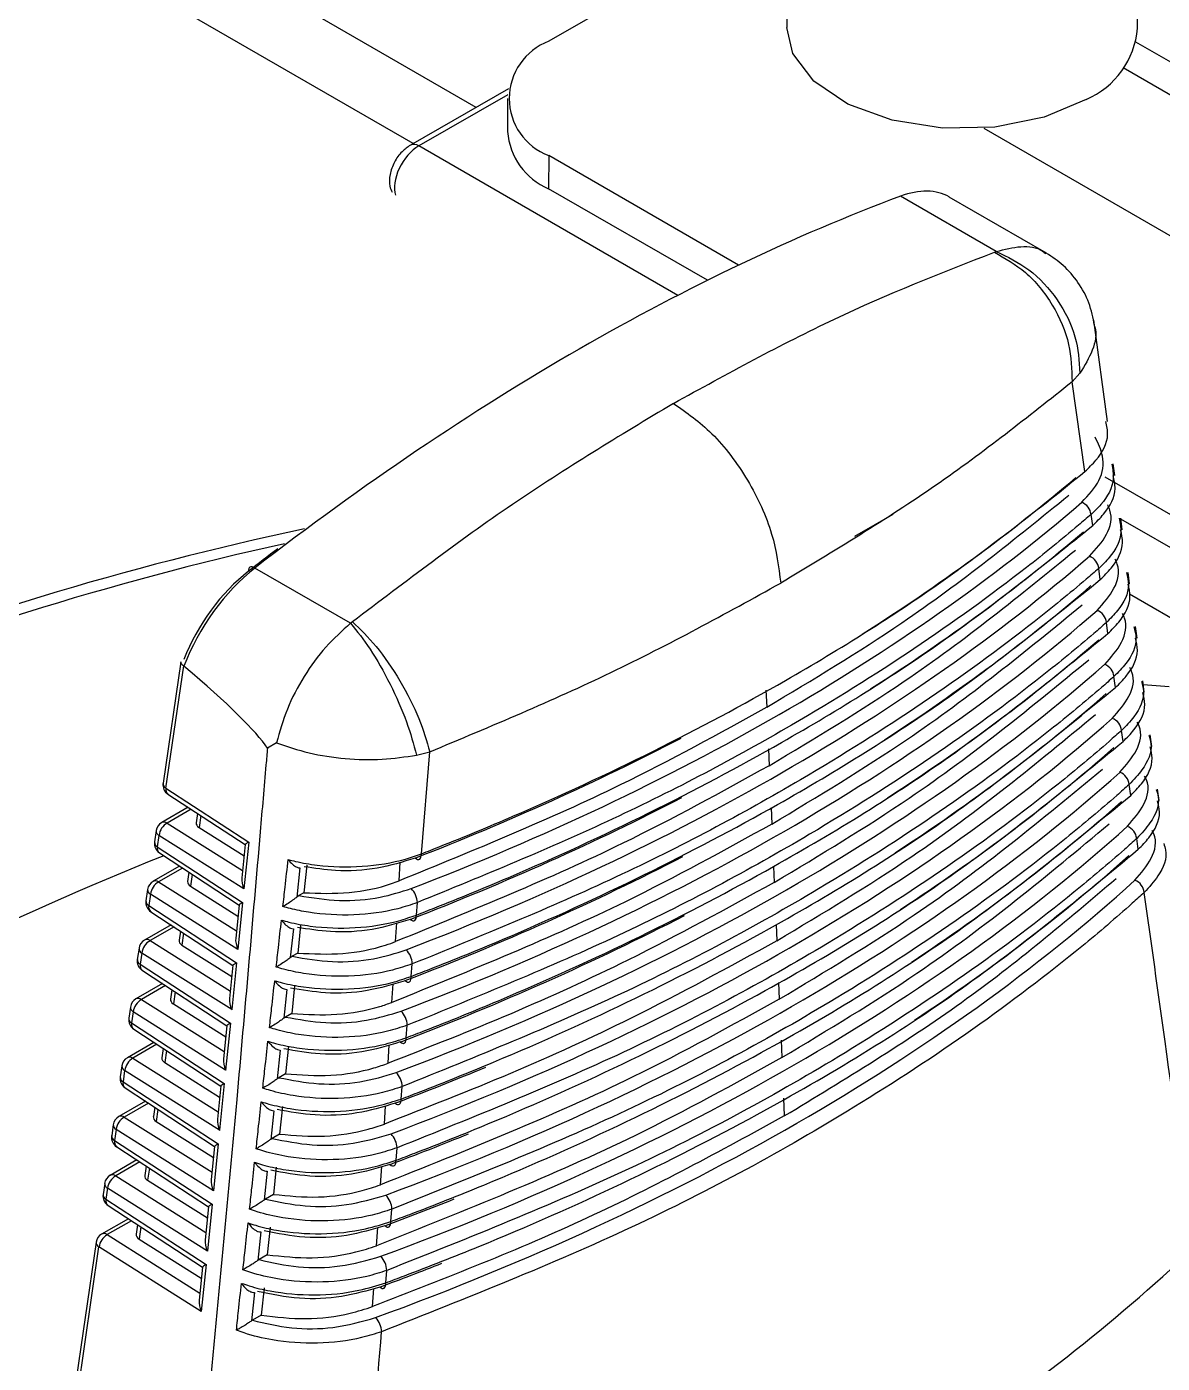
# Model space of a CAD drawing. Extents: x 7 to 135, y 3 to 97.
# Drawn here: x 96.951 to 97.963, y 13.654 to 14.845 of the extents above; entities that cross this region are included whole.
import ezdxf

# ---------------------------------------------------------------- set-up
doc = ezdxf.new("R2010")
doc.units = 0
doc.header["$MEASUREMENT"] = 0
doc.layers.add('OBJECT', color=7, linetype='CONTINUOUS')

msp = doc.modelspace()

# ---------------------------------------------------------------- linework, layer by layer
at = {"layer": 'OBJECT'}
for p, q in [((97.3513, 14.7727), (96.4049, 15.3191)), ((97.2951, 14.7405), (96.3877, 15.2644)), ((97.6289, 14.9539), (97.416, 14.8316)), ((97.6284, 14.9464), (97.6281, 14.844)), ((97.9406, 14.8433), (97.9409, 14.9457)), ((98.3571, 14.5896), (97.9391, 14.8309)), ((98.3571, 14.5601), (97.9279, 14.8079)), ((97.3803, 14.7894), (97.2928, 14.7391)), ((97.3795, 14.7839), (97.3003, 14.7384)), ((97.3794, 14.7808), (97.3793, 14.7514)), ((97.8037, 14.7543), (98.2228, 14.5124)), ((97.5309, 14.6053), (97.3003, 14.7384)), ((97.416, 14.7298), (97.4159, 14.7003)), ((97.5851, 14.6322), (97.416, 14.7298)), ((97.5574, 14.6187), (97.4159, 14.7003)), ((97.8147, 14.6444), (97.7294, 14.6936)), ((97.8595, 14.6429), (97.7729, 14.6929)), ((97.813, 14.6438), (97.8147, 14.6444)), ((97.9139, 14.4931), (97.9016, 14.5833)), ((97.8893, 14.5361), (97.8823, 14.5282)), ((97.8937, 14.4483), (97.8823, 14.5282)), ((97.9204, 14.4449), (97.919, 14.4552)), ((98.017, 14.3828), (97.9118, 14.4435)), ((97.7226, 14.4101), (97.6885, 14.3904)), ((97.9006, 14.4002), (97.8992, 14.4101)), ((97.927, 14.3966), (97.9256, 14.4069)), ((98.017, 14.3534), (97.9257, 14.406)), ((97.2395, 14.3132), (97.1543, 14.3624)), ((97.9074, 14.3522), (97.906, 14.362)), ((97.9335, 14.3483), (97.9321, 14.3586)), ((97.9335, 14.3394), (98.0254, 14.2863)), ((97.2413, 14.3145), (97.2395, 14.3132)), ((97.9142, 14.3041), (97.9128, 14.3139)), ((97.9401, 14.3001), (97.9387, 14.3104)), ((97.0882, 14.2789), (97.0724, 14.1708)), ((97.0749, 14.1665), (97.0908, 14.2752)), ((97.0908, 14.2752), (97.091, 14.275)), ((97.921, 14.256), (97.9196, 14.2658)), ((97.9466, 14.2518), (97.9452, 14.2621)), ((97.6095, 14.2537), (97.6102, 14.2384)), ((97.9457, 14.2586), (97.9688, 14.2568)), ((97.9278, 14.208), (97.9264, 14.2177)), ((97.1735, 14.2068), (97.1654, 14.2021)), ((97.9532, 14.2035), (97.9518, 14.2138)), ((97.2983, 14.1958), (97.31, 14.1987)), ((97.3026, 14.1079), (97.31, 14.1987)), ((97.6118, 14.2014), (97.6125, 14.1864)), ((97.9345, 14.1599), (97.9331, 14.1696)), ((97.0749, 14.1665), (97.1488, 14.1183)), ((97.0768, 14.161), (97.1456, 14.1161)), ((97.9597, 14.1553), (97.9584, 14.1655)), ((97.0947, 14.1493), (97.0712, 14.1358)), ((97.0974, 14.1476), (97.0761, 14.1353)), ((97.1031, 14.1438), (97.1019, 14.1356)), ((97.6141, 14.149), (97.6147, 14.1344)), ((97.0761, 14.1353), (97.1433, 14.093)), ((97.106, 14.1419), (97.1045, 14.1314)), ((97.1045, 14.1314), (97.1446, 14.1061)), ((97.0663, 14.1286), (97.0648, 14.1185)), ((97.0688, 14.1243), (97.0673, 14.1142)), ((97.1445, 14.0766), (97.0688, 14.1243)), ((97.9412, 14.1119), (97.9399, 14.1215)), ((97.0673, 14.1142), (97.1433, 14.0645)), ((97.0692, 14.1087), (97.1401, 14.0623)), ((97.1456, 14.1161), (97.1426, 14.0865)), ((97.1488, 14.1183), (97.1445, 14.0766)), ((97.0871, 14.097), (97.0635, 14.0834)), ((97.0898, 14.0952), (97.0685, 14.0829)), ((97.1944, 14.0953), (97.1916, 14.0693)), ((97.2004, 14.0977), (97.1979, 14.0732)), ((97.2828, 14.0838), (97.2838, 14.1006)), ((97.6163, 14.0966), (97.6169, 14.0824)), ((97.0955, 14.0915), (97.0943, 14.0833)), ((97.0984, 14.0896), (97.0968, 14.079)), ((97.0586, 14.0762), (97.0572, 14.0661)), ((97.0611, 14.0719), (97.0597, 14.0619)), ((97.1391, 14.0228), (97.0611, 14.0719)), ((97.0685, 14.0829), (97.1378, 14.0393)), ((97.0968, 14.079), (97.1391, 14.0524)), ((97.1979, 14.0732), (97.1935, 14.0707)), ((97.0597, 14.0619), (97.1379, 14.0108)), ((97.1401, 14.0623), (97.1372, 14.0327)), ((97.1433, 14.0645), (97.1391, 14.0228)), ((97.2981, 14.0533), (97.299, 14.0645)), ((97.0616, 14.0563), (97.1347, 14.0085)), ((97.0795, 14.0446), (97.0559, 14.031)), ((97.0822, 14.0429), (97.0608, 14.0306)), ((97.0879, 14.0391), (97.0867, 14.0309)), ((97.0907, 14.0373), (97.0892, 14.0266)), ((97.1885, 14.0412), (97.1857, 14.0154)), ((97.195, 14.044), (97.1925, 14.0195)), ((97.2796, 14.0297), (97.2806, 14.0463)), ((97.6186, 14.045), (97.6192, 14.0304)), ((97.051, 14.0238), (97.0495, 14.0138)), ((97.0608, 14.0306), (97.1324, 13.9855)), ((97.0892, 14.0266), (97.1337, 13.9986)), ((97.0535, 14.0195), (97.0521, 14.0095)), ((97.1337, 13.9691), (97.0535, 14.0195)), ((97.1925, 14.0195), (97.1874, 14.0166)), ((97.0521, 14.0095), (97.1324, 13.957)), ((97.054, 14.004), (97.1293, 13.9548)), ((97.1347, 14.0086), (97.1317, 13.979)), ((97.1379, 14.0108), (97.1337, 13.9691)), ((97.2936, 13.9987), (97.2945, 14.0098)), ((97.0719, 13.9923), (97.0483, 13.9787)), ((97.0746, 13.9905), (97.0532, 13.9782)), ((97.1895, 13.9902), (97.1871, 13.9657)), ((97.2763, 13.9755), (97.2773, 13.9921)), ((97.6208, 13.9934), (97.6214, 13.9784)), ((97.0532, 13.9782), (97.1269, 13.9318)), ((97.0802, 13.9868), (97.079, 13.9785)), ((97.0831, 13.9849), (97.0816, 13.9743)), ((97.1827, 13.9871), (97.1799, 13.9614)), ((97.0434, 13.9714), (97.0419, 13.9615)), ((97.0459, 13.9672), (97.0444, 13.9572)), ((97.1282, 13.9153), (97.0459, 13.9672)), ((97.0816, 13.9743), (97.1283, 13.9449)), ((97.1871, 13.9657), (97.1815, 13.9625)), ((97.0444, 13.9572), (97.127, 13.9032)), ((97.1293, 13.9548), (97.1263, 13.9252)), ((97.1324, 13.957), (97.1282, 13.9153)), ((97.2891, 13.9441), (97.29, 13.9552)), ((97.0463, 13.9517), (97.1238, 13.901)), ((97.623, 13.9418), (97.6237, 13.9264)), ((97.0643, 13.9399), (97.0406, 13.9263)), ((97.067, 13.9382), (97.0456, 13.9258)), ((97.0726, 13.9345), (97.0714, 13.9261)), ((97.0755, 13.9326), (97.0739, 13.9219)), ((97.1768, 13.9331), (97.1741, 13.9075)), ((97.1841, 13.9365), (97.1816, 13.912)), ((97.273, 13.9214), (97.274, 13.9378)), ((97.0357, 13.9191), (97.0343, 13.9092)), ((97.0456, 13.9258), (97.1215, 13.878)), ((97.0739, 13.9219), (97.1228, 13.8911)), ((97.0382, 13.9148), (97.0368, 13.9049)), ((97.0368, 13.9049), (97.1216, 13.8495)), ((97.1228, 13.8616), (97.0382, 13.9148)), ((97.1816, 13.912), (97.1755, 13.9085)), ((97.0387, 13.8994), (97.1184, 13.8473)), ((97.1238, 13.9011), (97.1208, 13.8715)), ((97.127, 13.9032), (97.1228, 13.8616)), ((97.2845, 13.8895), (97.2855, 13.9006)), ((97.0567, 13.8876), (97.033, 13.8739)), ((97.0594, 13.8858), (97.0379, 13.8734)), ((97.065, 13.8822), (97.0638, 13.8738)), ((97.1787, 13.8827), (97.1762, 13.8582)), ((97.2696, 13.8672), (97.2706, 13.8835)), ((97.6252, 13.8902), (97.6259, 13.8744)), ((97.0379, 13.8734), (97.1161, 13.8243)), ((97.0679, 13.8803), (97.0663, 13.8695)), ((97.0663, 13.8695), (97.1174, 13.8373)), ((97.171, 13.8791), (97.1683, 13.8535)), ((97.0281, 13.8667), (97.0267, 13.8568)), ((97.0306, 13.8624), (97.0292, 13.8526)), ((97.1174, 13.8078), (97.0306, 13.8624)), ((97.1762, 13.8582), (97.1696, 13.8544)), ((97.0292, 13.8526), (97.1161, 13.7957)), ((97.0311, 13.847), (97.113, 13.7935)), ((97.1184, 13.8473), (97.1154, 13.8177)), ((97.1216, 13.8495), (97.1174, 13.8078)), ((97.28, 13.8349), (97.2809, 13.846)), ((97.0491, 13.8352), (97.0254, 13.8215)), ((97.0518, 13.8335), (97.0303, 13.8211)), ((97.0574, 13.8298), (97.0561, 13.8214)), ((97.0602, 13.828), (97.0587, 13.8171)), ((97.1653, 13.8251), (97.1626, 13.7996)), ((97.1732, 13.8289), (97.1708, 13.8045)), ((97.2661, 13.813), (97.2672, 13.8293)), ((97.0205, 13.8143), (97.019, 13.8045)), ((97.023, 13.81), (97.0215, 13.8002)), ((97.1119, 13.754), (97.023, 13.81)), ((97.0303, 13.8211), (97.1106, 13.7705)), ((97.0587, 13.8171), (97.1119, 13.7836)), ((97.0215, 13.8002), (97.1107, 13.742)), ((97.1708, 13.8045), (97.1638, 13.8004)), ((97.0234, 13.7947), (97.1075, 13.7398)), ((97.113, 13.7936), (97.11, 13.764)), ((97.1161, 13.7957), (97.1119, 13.754)), ((97.2754, 13.7804), (97.2763, 13.7914)), ((97.0415, 13.7829), (97.0177, 13.7692)), ((97.0442, 13.7811), (97.0227, 13.7687)), ((97.0497, 13.7775), (97.0485, 13.769)), ((97.0526, 13.7756), (97.051, 13.7648)), ((97.1678, 13.7752), (97.1653, 13.7507)), ((97.2626, 13.7588), (97.2637, 13.775)), ((97.0128, 13.7619), (96.9625, 13.4168)), ((97.0227, 13.7687), (97.1052, 13.7167)), ((97.051, 13.7648), (97.1065, 13.7298)), ((97.1595, 13.7711), (97.1568, 13.7457)), ((96.9651, 13.4127), (97.0153, 13.7577)), ((97.1065, 13.7003), (97.0153, 13.7577)), ((97.1653, 13.7507), (97.1579, 13.7464)), ((97.1075, 13.7398), (97.1045, 13.7102)), ((97.1107, 13.742), (97.1065, 13.7003)), ((97.2708, 13.7258), (97.2717, 13.7368)), ((97.1538, 13.7171), (97.1511, 13.6918)), ((97.1624, 13.7214), (97.1599, 13.6969)), ((97.2591, 13.7046), (97.2602, 13.7207)), ((97.1599, 13.6969), (97.1521, 13.6925))]:
    msp.add_line(p, q, dxfattribs=at)
at = {"layer": 'OBJECT', "flags": 128}
for points in [[(97.8949, 14.7799), (97.8574, 14.764), (97.8134, 14.7552), (97.7669, 14.7543), (97.7219, 14.7613), (97.6825, 14.7756), (97.6521, 14.796), (97.6335, 14.8206), (97.6281, 14.844)], [(97.1543, 14.3624), (97.153, 14.363), (97.1518, 14.3634), (97.1507, 14.3635), (97.1498, 14.3632), (97.1491, 14.3627), (97.1487, 14.3619), (97.1484, 14.3609), (97.1485, 14.3596)], [(97.297, 14.1041), (97.2982, 14.1033), (97.2992, 14.1029), (97.3002, 14.1029), (97.3011, 14.1032), (97.3018, 14.1039), (97.3022, 14.105), (97.3025, 14.1063), (97.3026, 14.1079)], [(97.2926, 14.0495), (97.2937, 14.0487), (97.2948, 14.0483), (97.2957, 14.0482), (97.2966, 14.0486), (97.2973, 14.0493), (97.2978, 14.0504), (97.298, 14.0517), (97.2981, 14.0533)], [(97.2881, 13.9949), (97.2892, 13.9941), (97.2903, 13.9937), (97.2913, 13.9936), (97.2921, 13.994), (97.2928, 13.9947), (97.2933, 13.9958), (97.2935, 13.9971), (97.2936, 13.9987)], [(97.2836, 13.9403), (97.2847, 13.9395), (97.2858, 13.9391), (97.2867, 13.939), (97.2876, 13.9394), (97.2883, 13.9401), (97.2887, 13.9412), (97.289, 13.9425), (97.2891, 13.9441)], [(97.2791, 13.8857), (97.2802, 13.8849), (97.2813, 13.8845), (97.2822, 13.8845), (97.2831, 13.8848), (97.2837, 13.8855), (97.2842, 13.8866), (97.2845, 13.8879), (97.2845, 13.8895)], [(97.2746, 13.8311), (97.2757, 13.8303), (97.2767, 13.8299), (97.2777, 13.8299), (97.2785, 13.8302), (97.2792, 13.8309), (97.2797, 13.832), (97.2799, 13.8333), (97.28, 13.8349)], [(97.27, 13.7766), (97.2711, 13.7758), (97.2722, 13.7754), (97.2731, 13.7753), (97.2739, 13.7757), (97.2746, 13.7764), (97.2751, 13.7774), (97.2754, 13.7788), (97.2754, 13.7804)], [(97.2655, 13.722), (97.2666, 13.7212), (97.2676, 13.7208), (97.2685, 13.7208), (97.2694, 13.7211), (97.27, 13.7218), (97.2705, 13.7229), (97.2708, 13.7242), (97.2708, 13.7258)]]:
    msp.add_lwpolyline(points, dxfattribs=at)
at = {"layer": 'OBJECT'}
for centre, radius, start, end in [((97.8646, 14.8499), 0.0763, 293.3517, 355.0416), ((97.4352, 14.7807), 0.0544, 110.6622, 249.3381), ((97.439, 14.7555), 0.0598, 183.9918, 247.3125), ((97.2959, 14.7326), 0.00722, 52.8654, 115.8391), ((97.8858, 14.4086), 0.0134, 6.3323, 67.5696), ((97.7712, 11.6858), 2.7713, 101.9305, 121.9535), ((97.7867, 11.648), 2.8024, 102.4915, 121.9306), ((97.8927, 14.3605), 0.0134, 6.3651, 67.7459), ((97.8995, 14.3124), 0.0134, 6.3977, 67.9214), ((97.9064, 14.2643), 0.0133, 6.4302, 68.0962), ((97.9132, 14.2162), 0.0133, 6.4626, 68.2702), ((97.92, 14.1681), 0.0133, 6.4948, 68.4435), ((97.0823, 14.1694), 0.01, 171.707, 236.8309), ((97.0771, 14.1707), 0.00473, 178.9227, 242.1236), ((97.0803, 14.1653), 0.00552, 166.9107, 231.0542), ((97.0762, 14.1271), 0.01, 119.9351, 171.707), ((97.0835, 14.1225), 0.0148, 119.9385, 172.904), ((97.0732, 14.1313), 0.00492, 54.4315, 114.921), ((97.9267, 14.12), 0.0132, 6.5269, 68.616), ((97.0708, 14.1284), 0.00458, 177.7446, 243.3018), ((97.0747, 14.117), 0.01, 171.707, 236.8309), ((97.0694, 14.1183), 0.00458, 177.7446, 243.3018), ((97.0725, 14.1129), 0.00537, 165.8807, 232.0842), ((98.3413, 10.9597), 3.3925, 111.9533, 126.8983), ((97.0685, 14.0747), 0.01, 119.9351, 171.707), ((97.0656, 14.0789), 0.00492, 54.4315, 114.921), ((97.9335, 14.072), 0.0132, 6.5588, 68.7878), ((97.0632, 14.076), 0.00458, 177.7446, 243.3018), ((97.0759, 14.0701), 0.0148, 119.9385, 172.904), ((97.2801, 14.0636), 0.0189, 2.609, 44.9315), ((97.0671, 14.0647), 0.01, 171.707, 236.8309), ((97.0617, 14.066), 0.00458, 177.7446, 243.3018), ((97.0649, 14.0606), 0.00537, 165.8807, 232.0842), ((97.0609, 14.0224), 0.01, 119.9351, 171.707), ((97.0556, 14.0236), 0.00458, 177.7446, 243.3018), ((97.0682, 14.0177), 0.0148, 119.9385, 172.904), ((97.058, 14.0266), 0.00492, 54.4315, 114.921), ((97.0594, 14.0124), 0.01, 171.707, 236.8309), ((97.0541, 14.0136), 0.00458, 177.7446, 243.3018), ((97.2755, 14.009), 0.019, 2.5797, 44.7065), ((97.0573, 14.0082), 0.00537, 165.8807, 232.0842), ((97.0533, 13.97), 0.01, 119.9351, 171.707), ((97.0606, 13.9653), 0.0148, 119.9385, 172.904), ((97.0503, 13.9742), 0.00492, 54.4315, 114.921), ((97.0479, 13.9713), 0.00458, 177.7446, 243.3018), ((97.2709, 13.9544), 0.0191, 2.5505, 44.4815), ((97.0518, 13.9601), 0.01, 171.707, 236.8309), ((97.0465, 13.9613), 0.00458, 177.7446, 243.3018), ((97.0496, 13.9559), 0.00537, 165.8807, 232.0842), ((97.0456, 13.9176), 0.01, 119.9351, 171.707), ((97.0403, 13.9189), 0.00458, 177.7446, 243.3018), ((97.053, 13.913), 0.0148, 119.9385, 172.904), ((97.0427, 13.9218), 0.00492, 54.4315, 114.921), ((97.0442, 13.9077), 0.01, 171.707, 236.8309), ((97.0389, 13.909), 0.00458, 177.7446, 243.3018), ((97.042, 13.9036), 0.00537, 165.8807, 232.0842), ((97.2663, 13.8997), 0.0192, 2.5215, 44.2567), ((97.038, 13.8652), 0.01, 119.9351, 171.707), ((97.0453, 13.8606), 0.0148, 119.9385, 172.904), ((97.0351, 13.8694), 0.00492, 54.4315, 114.921), ((97.0327, 13.8665), 0.00458, 177.7446, 243.3018), ((97.2617, 13.8451), 0.0192, 2.4927, 44.0318), ((97.0365, 13.8554), 0.01, 171.707, 236.8309), ((97.0312, 13.8567), 0.00458, 177.7446, 243.3018), ((97.0344, 13.8513), 0.00537, 165.8807, 232.0842), ((97.0303, 13.8129), 0.01, 119.9351, 171.707), ((97.0274, 13.8171), 0.00492, 54.4315, 114.921), ((97.025, 13.8141), 0.00458, 177.7446, 243.3018), ((97.0377, 13.8082), 0.0148, 119.9385, 172.904), ((97.0289, 13.8031), 0.01, 171.707, 236.8309), ((97.0236, 13.8043), 0.00458, 177.7446, 243.3018), ((97.0267, 13.7989), 0.00537, 165.8807, 232.0842), ((97.257, 13.7906), 0.0193, 2.4641, 43.8071), ((97.0227, 13.7605), 0.01, 119.9351, 171.707), ((97.0174, 13.7618), 0.00458, 177.7446, 243.3018), ((97.0301, 13.7558), 0.0148, 119.9385, 172.904), ((97.0198, 13.7647), 0.00492, 54.4315, 114.921), ((96.8527, 14.968), 1.6619, 302.9615, 313.2068), ((97.2524, 13.736), 0.0194, 2.4357, 43.5824), ((97.2477, 13.6814), 0.0195, 2.4075, 43.3578)]:
    msp.add_arc(centre, radius, start, end, dxfattribs=at)
for centre, major_axis, ratio, start_param, end_param in [((97.3, 14.7137), (0.0154, 0.0262), 0.572267, 0.787185, 2.66504), ((97.3576, 12.7674), (1.209, 1.8993), 0.546353, 0.625986, 0.989495), ((97.71, 14.5907), (0.0641, 0.1015), 0.548859, 0.021986, 0.624295), ((96.0679, 15.1376), (2.1942, 0.0141), 0.571503, 5.544282, 5.684923), ((96.0693, 15.1435), (2.1948, -0.0191), 0.58158, 5.309162, 5.696532), ((96.0678, 15.0869), (2.1975, 0.0141), 0.571503, 5.54776, 5.688337), ((97.3506, 12.7719), (1.204, 1.8907), 0.546212, 0.972973, 0.989589), ((96.0692, 15.0929), (2.198, -0.0191), 0.58158, 5.30575, 5.699944), ((97.1584, 14.2816), (0.0591, 0.0928), 0.546212, 0.989589, 1.911123), ((97.1655, 14.2771), (0.0641, 0.1015), 0.548859, 0.987803, 1.924424), ((96.0677, 15.0363), (2.2007, 0.0141), 0.571503, 5.554687, 5.691742), ((96.0692, 15.0422), (2.2013, -0.0192), 0.58158, 5.302347, 5.703347), ((96.0677, 14.9856), (2.204, 0.0141), 0.571503, 5.554774, 5.695139), ((95.6357, 15.1603), (1.5341, -0.9736), 0.051087, 0.114738, 0.355851), ((96.0691, 14.9915), (2.2045, -0.0192), 0.58158, 5.298952, 5.706743), ((96.0676, 14.935), (2.2072, 0.0141), 0.571503, 5.558024, 5.698528), ((96.0691, 14.9409), (2.2078, -0.0192), 0.58158, 5.295564, 5.71013), ((96.0679, 15.1376), (2.1942, 0.0141), 0.571503, 5.30334, 5.440414), ((96.0676, 14.8843), (2.2105, 0.0142), 0.571503, 5.559463, 5.701909), ((96.069, 14.8902), (2.211, -0.0193), 0.58158, 5.292186, 5.713509), ((96.0678, 15.0869), (2.1975, 0.0141), 0.571503, 5.299926, 5.439455), ((96.0675, 14.8336), (2.2137, 0.0142), 0.571503, 5.564619, 5.705282), ((97.112, 14.1352), (0.0101, 0.0001), 0.567296, 3.052871, 3.863187), ((96.069, 14.8396), (2.2143, -0.0193), 0.58158, 5.288815, 5.71688), ((97.1561, 14.1211), (0.0106, 0.005), 0.072617, 2.309888, 3.097463), ((96.0677, 15.0363), (2.2007, 0.0141), 0.571503, 5.296521, 5.438841), ((96.0675, 14.783), (2.217, 0.0142), 0.571503, 5.56484, 5.708647), ((97.1044, 14.0829), (0.0101, 0.0001), 0.567296, 3.052871, 3.863187), ((97.1519, 14.0794), (-0.0062, 0.0127), 0.559085, 0.733918, 1.521493), ((96.0689, 14.7889), (2.2175, -0.0193), 0.58158, 5.285452, 5.720243), ((97.1507, 14.0673), (0.0106, 0.005), 0.072617, 2.309888, 3.097463), ((96.0677, 14.9856), (2.204, 0.0141), 0.571503, 5.293123, 5.438415), ((97.0967, 14.0305), (0.0101, 0.0001), 0.567296, 3.052871, 3.863187), ((97.1465, 14.0257), (-0.0062, 0.0127), 0.559085, 0.733918, 1.521493), ((97.1453, 14.0136), (0.0106, 0.005), 0.072617, 2.309888, 3.097463), ((97.0891, 13.9781), (0.0101, 0.0001), 0.567296, 3.052871, 3.863187), ((97.141, 13.9719), (-0.0062, 0.0127), 0.559085, 0.733918, 1.521493), ((97.1398, 13.9598), (0.0106, 0.005), 0.072617, 2.309888, 3.097463), ((97.0815, 13.9257), (0.0101, 0.0001), 0.567296, 3.052871, 3.863187), ((97.1356, 13.9181), (-0.0062, 0.0127), 0.559085, 0.733918, 1.521493), ((96.0676, 14.935), (2.2072, 0.0141), 0.571503, 5.289735, 5.334286), ((97.1344, 13.9061), (0.0106, 0.005), 0.072617, 2.309888, 3.097463), ((97.0738, 13.8734), (0.0101, 0.0001), 0.567296, 3.052871, 3.863187), ((97.1302, 13.8644), (-0.0062, 0.0127), 0.559085, 0.733918, 1.521493), ((96.0676, 14.8843), (2.2105, 0.0142), 0.571503, 5.286354, 5.324537), ((97.129, 13.8523), (0.0106, 0.005), 0.072617, 2.309888, 3.097463), ((97.0662, 13.821), (0.0101, 0.0001), 0.567296, 3.052871, 3.863187), ((97.1247, 13.8106), (-0.0062, 0.0127), 0.559085, 0.733918, 1.521493), ((96.0675, 14.8336), (2.2137, 0.0142), 0.571503, 5.282981, 5.316512), ((97.1235, 13.7986), (0.0106, 0.005), 0.072617, 2.309888, 3.097463), ((97.0586, 13.7686), (0.0101, 0.0001), 0.567296, 3.052871, 3.863187), ((97.1193, 13.7569), (-0.0062, 0.0127), 0.559085, 0.733918, 1.521493), ((97.1181, 13.7448), (0.0106, 0.005), 0.072617, 2.309888, 3.097463), ((96.0675, 14.783), (2.217, 0.0142), 0.571503, 5.279616, 5.309598), ((97.1139, 13.7031), (-0.0062, 0.0127), 0.559085, 0.733918, 1.521493)]:
    msp.add_ellipse(centre, major_axis=major_axis, ratio=ratio, start_param=start_param, end_param=end_param, dxfattribs=at)
for points, knots in [([(97.2928, 14.7391), (97.2902, 14.7373), (97.2846, 14.7334), (97.2781, 14.724), (97.2742, 14.7133), (97.2736, 14.7038), (97.2757, 14.6989), (97.2765, 14.6971)], [0, 0, 0, 0, 0.196029, 0.422856, 0.658446, 0.875967, 1, 1, 1, 1]), ([(97.813, 14.6438), (97.8225, 14.6384), (97.8423, 14.6273), (97.8661, 14.5975), (97.8813, 14.5624), (97.882, 14.5394), (97.8823, 14.5282)], [0, 0, 0, 0, 0.24117, 0.5, 0.75883, 1, 1, 1, 1]), ([(97.8147, 14.6444), (97.8221, 14.6463), (97.837, 14.65), (97.8521, 14.6482), (97.858, 14.6432), (97.8589, 14.6424)], [0, 0, 0, 0, 0.455517, 0.911035, 1, 1, 1, 1]), ([(97.8147, 14.6444), (97.8247, 14.6396), (97.8453, 14.6297), (97.8703, 14.6022), (97.887, 14.5692), (97.8885, 14.5469), (97.8893, 14.5361)], [0, 0, 0, 0, 0.2415614, 0.5, 0.7584386, 1, 1, 1, 1]), ([(97.9023, 14.5785), (97.9009, 14.5853), (97.8981, 14.5989), (97.8882, 14.617), (97.8753, 14.6323), (97.8645, 14.6395), (97.8593, 14.643)], [0, 0, 0, 0, 0.25876, 0.516277, 0.765373, 1, 1, 1, 1]), ([(97.902, 14.5785), (97.9022, 14.5781), (97.9046, 14.5711), (97.9015, 14.5562), (97.8934, 14.5428), (97.8893, 14.5361)], [0, 0, 0, 0, 0.030037, 0.515018, 1, 1, 1, 1]), ([(97.8823, 14.5282), (97.8429, 14.497), (97.7637, 14.4339), (97.6699, 14.3774), (97.6227, 14.349)], [0, 0, 0, 0, 0.496376, 1, 1, 1, 1]), ([(97.5271, 14.5091), (97.5388, 14.5009), (97.5631, 14.4839), (97.5946, 14.4416), (97.617, 14.3935), (97.6208, 14.3634), (97.6227, 14.349)], [0, 0, 0, 0, 0.240773, 0.5, 0.759227, 1, 1, 1, 1]), ([(97.8937, 14.4483), (97.8971, 14.4517), (97.9075, 14.4618), (97.9158, 14.4774), (97.9132, 14.489), (97.9123, 14.4929)], [0, 0, 0, 0, 0.247763, 0.748475, 1, 1, 1, 1]), ([(97.8909, 14.421), (97.8968, 14.4273), (97.9086, 14.44), (97.9116, 14.4609), (97.9055, 14.4735), (97.9028, 14.4791)], [0, 0, 0, 0, 0.356145, 0.712376, 1, 1, 1, 1]), ([(97.9176, 14.4551), (97.9184, 14.4506), (97.9208, 14.4384), (97.9121, 14.4227), (97.9022, 14.413), (97.8992, 14.4101)], [0, 0, 0, 0, 0.282268, 0.779992, 1, 1, 1, 1]), ([(97.3026, 14.1079), (97.3081, 14.1101), (97.3357, 14.1209), (97.4497, 14.1682), (97.6038, 14.2452), (97.7711, 14.3501), (97.8527, 14.4155), (97.8937, 14.4483)], [0, 0, 0, 0, 0.0237916, 0.1189725, 0.500646, 0.7491884, 1, 1, 1, 1]), ([(97.9006, 14.4002), (97.904, 14.4036), (97.9142, 14.4137), (97.9224, 14.4293), (97.9198, 14.4408), (97.9189, 14.4447)], [0, 0, 0, 0, 0.248871, 0.751816, 1, 1, 1, 1]), ([(97.6102, 14.2384), (97.6512, 14.263), (97.7493, 14.3219), (97.8315, 14.3885), (97.8793, 14.4273)], [0, 0, 0, 0, 0.418548, 1, 1, 1, 1]), ([(97.8978, 14.3729), (97.9035, 14.3792), (97.915, 14.3919), (97.9186, 14.4086), (97.9147, 14.4171), (97.914, 14.4187)], [0, 0, 0, 0, 0.449687, 0.899482, 1, 1, 1, 1]), ([(97.8992, 14.4101), (97.8954, 14.4069), (97.8768, 14.3909), (97.7953, 14.3249), (97.6607, 14.2349), (97.4755, 14.1368), (97.358, 14.0886), (97.299, 14.0645)], [0, 0, 0, 0, 0.02343, 0.1171643, 0.4930361, 0.7452944, 1, 1, 1, 1]), ([(97.9242, 14.4068), (97.925, 14.4027), (97.9276, 14.3908), (97.9193, 14.3752), (97.9093, 14.3652), (97.906, 14.362)], [0, 0, 0, 0, 0.259742, 0.759707, 1, 1, 1, 1]), ([(97.2981, 14.0533), (97.3036, 14.0555), (97.3312, 14.0663), (97.4455, 14.1133), (97.6022, 14.191), (97.7736, 14.298), (97.8581, 14.3661), (97.9006, 14.4002)], [0, 0, 0, 0, 0.023339, 0.11671, 0.491124, 0.744318, 1, 1, 1, 1]), ([(97.9074, 14.3522), (97.9108, 14.3555), (97.921, 14.3656), (97.9291, 14.3812), (97.9264, 14.3926), (97.9255, 14.3964)], [0, 0, 0, 0, 0.250044, 0.755354, 1, 1, 1, 1]), ([(97.6125, 14.1864), (97.6535, 14.211), (97.753, 14.2708), (97.8363, 14.3385), (97.8852, 14.3784)], [0, 0, 0, 0, 0.411755, 1, 1, 1, 1]), ([(97.9046, 14.3247), (97.9102, 14.3311), (97.9216, 14.3438), (97.9253, 14.3604), (97.9213, 14.3689), (97.9206, 14.3703)], [0, 0, 0, 0, 0.452298, 0.904705, 1, 1, 1, 1]), ([(97.906, 14.362), (97.9023, 14.3588), (97.8837, 14.3428), (97.8026, 14.2766), (97.6668, 14.1851), (97.478, 14.0846), (97.3559, 14.0348), (97.2945, 14.0098)], [0, 0, 0, 0, 0.022991, 0.114968, 0.483791, 0.740558, 1, 1, 1, 1]), ([(97.9307, 14.3584), (97.9316, 14.3548), (97.9343, 14.3433), (97.9265, 14.3276), (97.9163, 14.3174), (97.9128, 14.3139)], [0, 0, 0, 0, 0.237323, 0.739664, 1, 1, 1, 1]), ([(97.2936, 13.9987), (97.2991, 14.0009), (97.3268, 14.0116), (97.4414, 14.0584), (97.6005, 14.1368), (97.7761, 14.2459), (97.8635, 14.3166), (97.9074, 14.3522)], [0, 0, 0, 0, 0.022904, 0.114532, 0.481954, 0.739618, 1, 1, 1, 1]), ([(97.31, 14.1987), (97.3647, 14.2216), (97.475, 14.2677), (97.5732, 14.3217), (97.6227, 14.349)], [0, 0, 0, 0, 0.496376, 1, 1, 1, 1]), ([(97.9142, 14.3041), (97.9176, 14.3074), (97.9277, 14.3176), (97.9357, 14.3331), (97.933, 14.3445), (97.9321, 14.3481)], [0, 0, 0, 0, 0.251284, 0.759094, 1, 1, 1, 1]), ([(97.6147, 14.1344), (97.6557, 14.159), (97.7568, 14.2197), (97.8411, 14.2886), (97.8912, 14.3296)], [0, 0, 0, 0, 0.405259, 1, 1, 1, 1]), ([(97.9113, 14.2766), (97.917, 14.283), (97.9282, 14.2957), (97.9319, 14.3123), (97.9279, 14.3206), (97.9272, 14.322)], [0, 0, 0, 0, 0.454857, 0.909823, 1, 1, 1, 1]), ([(97.2395, 14.3132), (97.2453, 14.306), (97.2573, 14.2911), (97.2751, 14.2595), (97.2901, 14.2255), (97.2956, 14.2055), (97.2983, 14.1958)], [0, 0, 0, 0, 0.241561, 0.5, 0.758439, 1, 1, 1, 1]), ([(97.2413, 14.3145), (97.2483, 14.3077), (97.2628, 14.2936), (97.2841, 14.2624), (97.3014, 14.2285), (97.3072, 14.2084), (97.31, 14.1987)], [0, 0, 0, 0, 0.2411698, 0.5, 0.7588302, 1, 1, 1, 1]), ([(97.9128, 14.3139), (97.9091, 14.3106), (97.8906, 14.2946), (97.81, 14.2283), (97.673, 14.1354), (97.4805, 14.0325), (97.3537, 13.9811), (97.29, 13.9552)], [0, 0, 0, 0, 0.022568, 0.112852, 0.474884, 0.735984, 1, 1, 1, 1]), ([(97.9374, 14.3101), (97.9382, 14.3068), (97.9411, 14.2958), (97.9336, 14.2801), (97.9233, 14.2695), (97.9196, 14.2658)], [0, 0, 0, 0, 0.214979, 0.719837, 1, 1, 1, 1]), ([(97.2891, 13.9441), (97.2946, 13.9462), (97.3224, 13.9569), (97.4372, 14.0035), (97.5989, 14.0826), (97.7786, 14.1938), (97.8688, 14.2672), (97.9142, 14.3041)], [0, 0, 0, 0, 0.022484, 0.112433, 0.473117, 0.735079, 1, 1, 1, 1]), ([(97.921, 14.256), (97.9243, 14.2594), (97.9344, 14.2695), (97.9423, 14.2849), (97.9396, 14.2963), (97.9387, 14.2999)], [0, 0, 0, 0, 0.252593, 0.763043, 1, 1, 1, 1]), ([(97.0908, 14.2752), (97.0901, 14.2757), (97.0888, 14.2768), (97.0881, 14.2781), (97.0883, 14.2787), (97.0883, 14.2789)], [0, 0, 0, 0, 0.411109, 0.822116, 1, 1, 1, 1]), ([(97.6169, 14.0824), (97.6579, 14.107), (97.7606, 14.1686), (97.8459, 14.2387), (97.8972, 14.2808)], [0, 0, 0, 0, 0.399041, 1, 1, 1, 1]), ([(97.9196, 14.2658), (97.9159, 14.2625), (97.8975, 14.2465), (97.8173, 14.18), (97.6791, 14.0856), (97.483, 13.9803), (97.3516, 13.9273), (97.2855, 13.9006)], [0, 0, 0, 0, 0.02216, 0.110811, 0.466294, 0.731564, 1, 1, 1, 1]), ([(97.9181, 14.2285), (97.9237, 14.2349), (97.9348, 14.2477), (97.9386, 14.2641), (97.9344, 14.2724), (97.9338, 14.2737)], [0, 0, 0, 0, 0.457367, 0.914844, 1, 1, 1, 1]), ([(97.944, 14.2618), (97.9448, 14.2589), (97.9478, 14.2482), (97.9406, 14.2326), (97.9302, 14.2217), (97.9264, 14.2177)], [0, 0, 0, 0, 0.19268, 0.700199, 1, 1, 1, 1]), ([(97.2845, 13.8895), (97.2901, 13.8916), (97.3179, 13.9023), (97.433, 13.9486), (97.5972, 14.0284), (97.7811, 14.1417), (97.8742, 14.2178), (97.921, 14.256)], [0, 0, 0, 0, 0.0220789, 0.1104079, 0.4645947, 0.7306913, 1, 1, 1, 1]), ([(97.9278, 14.208), (97.9311, 14.2113), (97.9411, 14.2215), (97.9489, 14.2368), (97.9461, 14.2481), (97.9452, 14.2516)], [0, 0, 0, 0, 0.253973, 0.767208, 1, 1, 1, 1]), ([(97.6102, 14.2384), (97.5675, 14.2148), (97.4653, 14.1584), (97.3499, 14.1112), (97.2828, 14.0838)], [0, 0, 0, 0, 0.418548, 1, 1, 1, 1]), ([(97.6192, 14.0304), (97.6602, 14.055), (97.7644, 14.1175), (97.8508, 14.1888), (97.9032, 14.2321)], [0, 0, 0, 0, 0.393082, 1, 1, 1, 1]), ([(97.9264, 14.2177), (97.9227, 14.2145), (97.9044, 14.1984), (97.8246, 14.1317), (97.6853, 14.0359), (97.4855, 13.9281), (97.3494, 13.8735), (97.2809, 13.846)], [0, 0, 0, 0, 0.021766, 0.108843, 0.458007, 0.72729, 1, 1, 1, 1]), ([(97.9248, 14.1805), (97.9304, 14.1868), (97.9414, 14.1996), (97.9452, 14.216), (97.9409, 14.2241), (97.9403, 14.2253)], [0, 0, 0, 0, 0.459833, 0.919776, 1, 1, 1, 1]), ([(97.28, 13.8349), (97.2856, 13.8371), (97.3134, 13.8476), (97.4288, 13.8937), (97.5955, 13.9742), (97.7836, 14.0896), (97.8795, 14.1683), (97.9278, 14.208)], [0, 0, 0, 0, 0.021688, 0.108454, 0.456371, 0.726448, 1, 1, 1, 1]), ([(97.9506, 14.2136), (97.9514, 14.211), (97.9545, 14.2006), (97.9476, 14.185), (97.9372, 14.1739), (97.9331, 14.1696)], [0, 0, 0, 0, 0.170392, 0.680726, 1, 1, 1, 1]), ([(97.9345, 14.1599), (97.9378, 14.1633), (97.9478, 14.1735), (97.9555, 14.1888), (97.9526, 14.1999), (97.9518, 14.2033)], [0, 0, 0, 0, 0.255428, 0.771596, 1, 1, 1, 1]), ([(97.1654, 14.2021), (97.165, 14.1971), (97.1628, 14.1722), (97.1538, 14.0678), (97.1364, 13.8668), (97.1192, 13.6867), (97.1095, 13.5857)], [0, 0, 0, 0, 0.024148, 0.120739, 0.507103, 1, 1, 1, 1]), ([(97.6125, 14.1864), (97.5697, 14.1628), (97.466, 14.1055), (97.3486, 14.0578), (97.2796, 14.0297)], [0, 0, 0, 0, 0.411755, 1, 1, 1, 1]), ([(97.6214, 13.9784), (97.6624, 14.003), (97.7683, 14.0665), (97.8557, 14.139), (97.9093, 14.1834)], [0, 0, 0, 0, 0.387367, 1, 1, 1, 1]), ([(97.9331, 14.1696), (97.9295, 14.1664), (97.9113, 14.1502), (97.8318, 14.0835), (97.6914, 13.9861), (97.4881, 13.876), (97.3472, 13.8197), (97.2763, 13.7914)], [0, 0, 0, 0, 0.021386, 0.106942, 0.450006, 0.723153, 1, 1, 1, 1]), ([(97.9316, 14.1324), (97.937, 14.1388), (97.948, 14.1516), (97.9518, 14.1679), (97.9475, 14.1759), (97.9468, 14.1771)], [0, 0, 0, 0, 0.462258, 0.924625, 1, 1, 1, 1]), ([(97.2754, 13.7804), (97.281, 13.7825), (97.3089, 13.793), (97.4246, 13.8389), (97.5939, 13.92), (97.7861, 14.0374), (97.8848, 14.1189), (97.9345, 14.1599)], [0, 0, 0, 0, 0.021311, 0.106567, 0.448429, 0.72234, 1, 1, 1, 1]), ([(97.9572, 14.1653), (97.958, 14.163), (97.9611, 14.1531), (97.9546, 14.1375), (97.9441, 14.1261), (97.9399, 14.1215)], [0, 0, 0, 0, 0.148087, 0.661392, 1, 1, 1, 1]), ([(97.9412, 14.1119), (97.9445, 14.1153), (97.9544, 14.1255), (97.962, 14.1407), (97.9592, 14.1517), (97.9583, 14.155)], [0, 0, 0, 0, 0.256959, 0.776215, 1, 1, 1, 1]), ([(97.6147, 14.1344), (97.572, 14.1108), (97.4667, 14.0526), (97.3473, 14.0043), (97.2763, 13.9755)], [0, 0, 0, 0, 0.405259, 1, 1, 1, 1]), ([(97.6237, 13.9264), (97.6647, 13.951), (97.7722, 14.0154), (97.8607, 14.0891), (97.9154, 14.1347)], [0, 0, 0, 0, 0.38188, 1, 1, 1, 1]), ([(97.9399, 14.1215), (97.9363, 14.1183), (97.9182, 14.1021), (97.8391, 14.0352), (97.6976, 13.9364), (97.4906, 13.8238), (97.345, 13.7659), (97.2717, 13.7368)], [0, 0, 0, 0, 0.021019, 0.105105, 0.442277, 0.719147, 1, 1, 1, 1]), ([(97.9383, 14.0843), (97.9437, 14.0907), (97.9545, 14.1035), (97.9584, 14.1198), (97.954, 14.1277), (97.9534, 14.1288)], [0, 0, 0, 0, 0.464645, 0.9294, 1, 1, 1, 1]), ([(97.1839, 14.1028), (97.1861, 14.1022), (97.1944, 14.1001), (97.216, 14.0964), (97.2501, 14.0955), (97.2818, 14.1007), (97.2979, 14.1063), (97.3026, 14.1079)], [0, 0, 0, 0, 0.057678, 0.219414, 0.543377, 0.867765, 1, 1, 1, 1]), ([(97.2708, 13.7258), (97.2764, 13.7279), (97.3044, 13.7384), (97.4204, 13.784), (97.5922, 13.8658), (97.7887, 13.9853), (97.8901, 14.0695), (97.9412, 14.1119)], [0, 0, 0, 0, 0.020946, 0.104745, 0.440757, 0.718361, 1, 1, 1, 1]), ([(97.9639, 14.117), (97.9645, 14.1151), (97.9678, 14.1055), (97.9615, 14.09), (97.9509, 14.0783), (97.9466, 14.0735)], [0, 0, 0, 0, 0.125732, 0.642173, 1, 1, 1, 1]), ([(97.1792, 14.0609), (97.1799, 14.0667), (97.1814, 14.0806), (97.183, 14.0946), (97.1839, 14.1028)], [0, 0, 0, 0, 0.4123161, 1, 1, 1, 1]), ([(97.1839, 14.1028), (97.1839, 14.1027), (97.1842, 14.1023), (97.1857, 14.1005), (97.1884, 14.0979), (97.1918, 14.0957), (97.1936, 14.0954), (97.1944, 14.0953)], [0, 0, 0, 0, 0.008659, 0.099997, 0.471213, 0.763081, 1, 1, 1, 1]), ([(97.297, 14.1041), (97.286, 14.1006), (97.2641, 14.0938), (97.2286, 14.0918), (97.2074, 14.095), (97.1981, 14.0964)], [0, 0, 0, 0, 0.361189, 0.722456, 1, 1, 1, 1]), ([(97.1979, 14.0732), (97.2114, 14.0727), (97.2384, 14.0718), (97.2669, 14.078), (97.2805, 14.083), (97.2828, 14.0838)], [0, 0, 0, 0, 0.453826, 0.907587, 1, 1, 1, 1]), ([(97.6259, 13.8744), (97.6802, 13.9073), (97.7886, 13.9732), (97.8772, 14.0484), (97.9215, 14.086)], [0, 0, 0, 0, 0.500491, 1, 1, 1, 1]), ([(97.1935, 14.0707), (97.2054, 14.0687), (97.2292, 14.0649), (97.2648, 14.0678), (97.2845, 14.0741), (97.2935, 14.077)], [0, 0, 0, 0, 0.352894, 0.705727, 1, 1, 1, 1]), ([(97.9466, 14.0735), (97.943, 14.0703), (97.925, 14.054), (97.8463, 13.9869), (97.7037, 13.8866), (97.4932, 13.7716), (97.3429, 13.7122), (97.2671, 13.6822)], [0, 0, 0, 0, 0.020664, 0.10333, 0.434805, 0.715264, 1, 1, 1, 1]), ([(97.6169, 14.0824), (97.5742, 14.0589), (97.4992, 14.0178), (97.3832, 13.9647), (97.3098, 13.9358), (97.273, 13.9214)], [0, 0, 0, 0, 0.398929, 0.698902, 1, 1, 1, 1]), ([(97.9905, 13.7566), (97.982, 13.818), (97.9675, 13.9236), (97.9528, 14.0293), (97.9466, 14.0735)], [0, 0, 0, 0, 0.581449, 1, 1, 1, 1]), ([(97.1916, 14.0693), (97.1907, 14.0686), (97.1886, 14.067), (97.1846, 14.0642), (97.1814, 14.0622), (97.1796, 14.0611), (97.1793, 14.0609), (97.1792, 14.0609)], [0, 0, 0, 0, 0.229448, 0.521602, 0.905447, 0.991713, 1, 1, 1, 1]), ([(97.299, 14.0645), (97.2933, 14.0625), (97.2759, 14.0567), (97.2425, 14.0522), (97.2094, 14.0541), (97.1888, 14.0583), (97.1814, 14.0603), (97.1792, 14.0609)], [0, 0, 0, 0, 0.1601304, 0.4830007, 0.8053632, 0.9421234, 1, 1, 1, 1]), ([(97.1916, 14.0693), (97.1918, 14.0695), (97.1924, 14.07), (97.193, 14.0704), (97.1935, 14.0707)], [0, 0, 0, 0, 0.349939, 1, 1, 1, 1]), ([(97.1732, 14.007), (97.1739, 14.0127), (97.1754, 14.0267), (97.177, 14.0406), (97.1779, 14.0488)], [0, 0, 0, 0, 0.412356, 1, 1, 1, 1]), ([(97.1779, 14.0488), (97.1801, 14.0482), (97.1883, 14.046), (97.2099, 14.0421), (97.2439, 14.0409), (97.2763, 14.0459), (97.293, 14.0516), (97.2981, 14.0533)], [0, 0, 0, 0, 0.057936, 0.217495, 0.537029, 0.856977, 1, 1, 1, 1]), ([(97.1779, 14.0488), (97.1779, 14.0488), (97.1783, 14.0483), (97.1798, 14.0463), (97.1825, 14.0437), (97.1859, 14.0416), (97.1877, 14.0413), (97.1885, 14.0412)], [0, 0, 0, 0, 0.008547, 0.122921, 0.485786, 0.769314, 1, 1, 1, 1]), ([(97.2926, 14.0495), (97.2816, 14.0461), (97.2595, 14.0392), (97.2235, 14.0373), (97.2018, 14.0408), (97.1921, 14.0423)], [0, 0, 0, 0, 0.355595, 0.711266, 1, 1, 1, 1]), ([(97.1925, 14.0195), (97.206, 14.0188), (97.2329, 14.0175), (97.2624, 14.0235), (97.2767, 14.0286), (97.2796, 14.0297)], [0, 0, 0, 0, 0.442846, 0.885629, 1, 1, 1, 1]), ([(97.6192, 14.0304), (97.5764, 14.0069), (97.5006, 13.9653), (97.3828, 13.9114), (97.3074, 13.882), (97.2696, 13.8672)], [0, 0, 0, 0, 0.392965, 0.695887, 1, 1, 1, 1]), ([(97.1857, 14.0154), (97.1848, 14.0147), (97.1828, 14.0131), (97.1788, 14.0104), (97.1756, 14.0083), (97.1737, 14.0072), (97.1732, 14.007), (97.1732, 14.007)], [0, 0, 0, 0, 0.223273, 0.506281, 0.880299, 0.991802, 1, 1, 1, 1]), ([(97.1857, 14.0154), (97.1859, 14.0155), (97.1865, 14.016), (97.1871, 14.0163), (97.1874, 14.0166)], [0, 0, 0, 0, 0.324163, 1, 1, 1, 1]), ([(97.1874, 14.0166), (97.1993, 14.0145), (97.2231, 14.0105), (97.2593, 14.013), (97.2796, 14.0194), (97.289, 14.0223)], [0, 0, 0, 0, 0.347531, 0.695003, 1, 1, 1, 1]), ([(97.2945, 14.0098), (97.2888, 14.0079), (97.2714, 14.0021), (97.2379, 13.9977), (97.2043, 13.9997), (97.1832, 14.0041), (97.1754, 14.0063), (97.1732, 14.007)], [0, 0, 0, 0, 0.158035, 0.476676, 0.794816, 0.941861, 1, 1, 1, 1]), ([(97.1672, 13.953), (97.1679, 13.9588), (97.1694, 13.9727), (97.171, 13.9867), (97.1719, 13.9949)], [0, 0, 0, 0, 0.412394, 1, 1, 1, 1]), ([(97.1719, 13.9949), (97.1741, 13.9942), (97.1823, 13.9919), (97.2038, 13.9878), (97.2378, 13.9863), (97.2709, 13.991), (97.288, 13.9968), (97.2936, 13.9987)], [0, 0, 0, 0, 0.058198, 0.215687, 0.531014, 0.846742, 1, 1, 1, 1]), ([(97.1719, 13.9949), (97.1719, 13.9948), (97.1723, 13.9942), (97.1739, 13.9922), (97.1767, 13.9895), (97.1801, 13.9874), (97.1819, 13.9872), (97.1827, 13.9871)], [0, 0, 0, 0, 0.00844, 0.145047, 0.499694, 0.77523, 1, 1, 1, 1]), ([(97.2881, 13.9949), (97.2771, 13.9915), (97.255, 13.9847), (97.2184, 13.9828), (97.1963, 13.9865), (97.1861, 13.9882)], [0, 0, 0, 0, 0.350315, 0.700707, 1, 1, 1, 1]), ([(97.6214, 13.9784), (97.5787, 13.9548), (97.4685, 13.8938), (97.343, 13.8437), (97.2661, 13.813)], [0, 0, 0, 0, 0.3873666, 1, 1, 1, 1]), ([(97.1815, 13.9625), (97.1933, 13.9604), (97.2169, 13.9561), (97.2537, 13.9583), (97.2746, 13.9647), (97.2845, 13.9677)], [0, 0, 0, 0, 0.342466, 0.684876, 1, 1, 1, 1]), ([(97.1871, 13.9657), (97.2005, 13.9649), (97.2274, 13.9633), (97.2578, 13.969), (97.2728, 13.9743), (97.2763, 13.9755)], [0, 0, 0, 0, 0.432601, 0.86514, 1, 1, 1, 1]), ([(97.1799, 13.9614), (97.179, 13.9607), (97.177, 13.9592), (97.1731, 13.9565), (97.1698, 13.9545), (97.1678, 13.9533), (97.1673, 13.953), (97.1672, 13.953)], [0, 0, 0, 0, 0.2174464, 0.4917592, 0.85615, 0.9918861, 1, 1, 1, 1]), ([(97.29, 13.9552), (97.2842, 13.9533), (97.2668, 13.9476), (97.2333, 13.9432), (97.1992, 13.9453), (97.1777, 13.9499), (97.1695, 13.9524), (97.1672, 13.953)], [0, 0, 0, 0, 0.156042, 0.470658, 0.784781, 0.941595, 1, 1, 1, 1]), ([(97.1799, 13.9614), (97.18, 13.9615), (97.1806, 13.9619), (97.1811, 13.9623), (97.1815, 13.9625)], [0, 0, 0, 0, 0.293665, 1, 1, 1, 1]), ([(97.1613, 13.8991), (97.1619, 13.9049), (97.1634, 13.9188), (97.165, 13.9327), (97.1659, 13.9409)], [0, 0, 0, 0, 0.41243, 1, 1, 1, 1]), ([(97.1659, 13.9409), (97.1681, 13.9403), (97.1763, 13.9379), (97.1977, 13.9336), (97.2316, 13.9318), (97.2654, 13.9363), (97.283, 13.9421), (97.2891, 13.9441)], [0, 0, 0, 0, 0.058463, 0.213983, 0.525307, 0.837021, 1, 1, 1, 1]), ([(97.1659, 13.9409), (97.1659, 13.9409), (97.1664, 13.9402), (97.1681, 13.9381), (97.1709, 13.9354), (97.1743, 13.9334), (97.176, 13.9332), (97.1768, 13.9331)], [0, 0, 0, 0, 0.008339, 0.166404, 0.51297, 0.780848, 1, 1, 1, 1]), ([(97.2836, 13.9403), (97.2726, 13.9369), (97.2505, 13.9302), (97.2133, 13.9283), (97.1908, 13.9323), (97.1801, 13.9342)], [0, 0, 0, 0, 0.345325, 0.690725, 1, 1, 1, 1]), ([(97.1816, 13.912), (97.195, 13.911), (97.2219, 13.909), (97.2532, 13.9145), (97.2688, 13.9199), (97.273, 13.9214)], [0, 0, 0, 0, 0.423011, 0.845963, 1, 1, 1, 1]), ([(97.6237, 13.9264), (97.581, 13.9027), (97.4691, 13.8409), (97.3415, 13.7902), (97.2626, 13.7588)], [0, 0, 0, 0, 0.38188, 1, 1, 1, 1]), ([(97.1741, 13.9075), (97.1732, 13.9068), (97.1713, 13.9053), (97.1674, 13.9027), (97.164, 13.9006), (97.1619, 13.8995), (97.1613, 13.8991), (97.1613, 13.8991)], [0, 0, 0, 0, 0.211945, 0.477991, 0.832968, 0.991967, 1, 1, 1, 1]), ([(97.1741, 13.9075), (97.1742, 13.9076), (97.1747, 13.9079), (97.1752, 13.9082), (97.1755, 13.9085)], [0, 0, 0, 0, 0.25744, 1, 1, 1, 1]), ([(97.1755, 13.9085), (97.1873, 13.9062), (97.2108, 13.9017), (97.2482, 13.9035), (97.2696, 13.9099), (97.28, 13.9131)], [0, 0, 0, 0, 0.3376749, 0.6752967, 1, 1, 1, 1]), ([(97.2855, 13.9006), (97.2797, 13.8987), (97.2622, 13.893), (97.2287, 13.8887), (97.1941, 13.8909), (97.1721, 13.8957), (97.1635, 13.8984), (97.1613, 13.8991)], [0, 0, 0, 0, 0.154143, 0.464926, 0.775223, 0.941326, 1, 1, 1, 1]), ([(97.1554, 13.8452), (97.156, 13.8509), (97.1575, 13.8649), (97.1591, 13.8788), (97.1599, 13.887)], [0, 0, 0, 0, 0.412464, 1, 1, 1, 1]), ([(97.1599, 13.887), (97.1622, 13.8863), (97.1704, 13.8839), (97.1917, 13.8793), (97.2255, 13.8772), (97.2599, 13.8815), (97.278, 13.8874), (97.2845, 13.8895)], [0, 0, 0, 0, 0.058731, 0.212374, 0.519887, 0.827777, 1, 1, 1, 1]), ([(97.1599, 13.887), (97.16, 13.887), (97.1605, 13.8862), (97.1623, 13.884), (97.1652, 13.8813), (97.1685, 13.8793), (97.1702, 13.8791), (97.171, 13.8791)], [0, 0, 0, 0, 0.008242, 0.187016, 0.525647, 0.786187, 1, 1, 1, 1]), ([(97.2791, 13.8857), (97.268, 13.8824), (97.2459, 13.8757), (97.2082, 13.8739), (97.1853, 13.8781), (97.1742, 13.8801)], [0, 0, 0, 0, 0.340601, 0.681276, 1, 1, 1, 1]), ([(97.6259, 13.8744), (97.5687, 13.8431), (97.4544, 13.7807), (97.3242, 13.7299), (97.2591, 13.7046)], [0, 0, 0, 0, 0.500491, 1, 1, 1, 1]), ([(97.1696, 13.8544), (97.1813, 13.8521), (97.2046, 13.8473), (97.2427, 13.8488), (97.2646, 13.8553), (97.2755, 13.8585)], [0, 0, 0, 0, 0.333137, 0.666224, 1, 1, 1, 1]), ([(97.1762, 13.8582), (97.1896, 13.8571), (97.2163, 13.8548), (97.2485, 13.8601), (97.2648, 13.8656), (97.2696, 13.8672)], [0, 0, 0, 0, 0.414011, 0.827964, 1, 1, 1, 1]), ([(97.1683, 13.8535), (97.1674, 13.8529), (97.1655, 13.8515), (97.1617, 13.8489), (97.1582, 13.8468), (97.1561, 13.8456), (97.1554, 13.8452), (97.1554, 13.8452)], [0, 0, 0, 0, 0.2067476, 0.4649333, 0.8107217, 0.9920436, 1, 1, 1, 1]), ([(97.2809, 13.846), (97.2751, 13.8441), (97.2576, 13.8384), (97.2241, 13.8342), (97.189, 13.8365), (97.1666, 13.8415), (97.1576, 13.8445), (97.1554, 13.8452)], [0, 0, 0, 0, 0.152333, 0.459461, 0.766109, 0.941054, 1, 1, 1, 1]), ([(97.1683, 13.8535), (97.1684, 13.8536), (97.1688, 13.8539), (97.1693, 13.8542), (97.1696, 13.8544)], [0, 0, 0, 0, 0.214161, 1, 1, 1, 1]), ([(97.154, 13.8331), (97.1563, 13.8324), (97.1644, 13.8298), (97.1857, 13.8251), (97.2195, 13.8227), (97.2544, 13.8267), (97.273, 13.8327), (97.28, 13.8349)], [0, 0, 0, 0, 0.059002, 0.210856, 0.514734, 0.81898, 1, 1, 1, 1]), ([(97.1495, 13.7913), (97.1501, 13.7971), (97.1516, 13.811), (97.1531, 13.8249), (97.154, 13.8331)], [0, 0, 0, 0, 0.4124967, 1, 1, 1, 1]), ([(97.154, 13.8331), (97.1541, 13.8331), (97.1547, 13.8322), (97.1565, 13.8299), (97.1595, 13.8271), (97.1628, 13.8252), (97.1645, 13.8251), (97.1653, 13.8251)], [0, 0, 0, 0, 0.00815, 0.206907, 0.537753, 0.791262, 1, 1, 1, 1]), ([(97.2746, 13.8311), (97.2635, 13.8278), (97.2413, 13.8212), (97.2031, 13.8194), (97.1798, 13.8239), (97.1683, 13.8261)], [0, 0, 0, 0, 0.336123, 0.672318, 1, 1, 1, 1]), ([(97.1708, 13.8045), (97.1841, 13.8032), (97.2108, 13.8006), (97.2438, 13.8056), (97.2607, 13.8112), (97.2661, 13.813)], [0, 0, 0, 0, 0.405542, 0.811028, 1, 1, 1, 1]), ([(97.1626, 13.7996), (97.1617, 13.799), (97.1598, 13.7976), (97.156, 13.7952), (97.1525, 13.793), (97.1503, 13.7918), (97.1495, 13.7913), (97.1495, 13.7913)], [0, 0, 0, 0, 0.201835, 0.452547, 0.789382, 0.992117, 1, 1, 1, 1]), ([(97.1626, 13.7996), (97.1626, 13.7997), (97.163, 13.8), (97.1634, 13.8002), (97.1638, 13.8004)], [0, 0, 0, 0, 0.162033, 1, 1, 1, 1]), ([(97.1638, 13.8004), (97.1754, 13.7979), (97.1986, 13.7929), (97.2371, 13.7941), (97.2595, 13.8006), (97.271, 13.8039)], [0, 0, 0, 0, 0.328834, 0.657619, 1, 1, 1, 1]), ([(97.2763, 13.7914), (97.2705, 13.7895), (97.253, 13.7839), (97.2194, 13.7797), (97.1839, 13.7821), (97.1611, 13.7874), (97.1518, 13.7905), (97.1495, 13.7913)], [0, 0, 0, 0, 0.150605, 0.454244, 0.75741, 0.940779, 1, 1, 1, 1]), ([(97.1436, 13.7374), (97.1442, 13.7432), (97.1458, 13.7571), (97.1473, 13.771), (97.1482, 13.7792)], [0, 0, 0, 0, 0.412528, 1, 1, 1, 1]), ([(97.1482, 13.7792), (97.1504, 13.7785), (97.1585, 13.7758), (97.1797, 13.7709), (97.2134, 13.7683), (97.2489, 13.772), (97.268, 13.778), (97.2754, 13.7804)], [0, 0, 0, 0, 0.059276, 0.209421, 0.509831, 0.810598, 1, 1, 1, 1]), ([(97.1482, 13.7792), (97.1482, 13.7792), (97.1491, 13.7779), (97.1511, 13.7754), (97.1542, 13.7728), (97.1572, 13.7712), (97.1587, 13.7711), (97.1595, 13.7711)], [0, 0, 0, 0, 0.00806, 0.282725, 0.593802, 0.796123, 1, 1, 1, 1]), ([(97.27, 13.7766), (97.2589, 13.7733), (97.2367, 13.7667), (97.198, 13.765), (97.1744, 13.7697), (97.1624, 13.7721)], [0, 0, 0, 0, 0.331872, 0.663815, 1, 1, 1, 1]), ([(97.1653, 13.7507), (97.1786, 13.7493), (97.2052, 13.7464), (97.239, 13.7511), (97.2566, 13.7568), (97.2626, 13.7588)], [0, 0, 0, 0, 0.397554, 0.795054, 1, 1, 1, 1]), ([(97.1568, 13.7457), (97.156, 13.7451), (97.1541, 13.7438), (97.1504, 13.7414), (97.1468, 13.7392), (97.1445, 13.7379), (97.1436, 13.7375), (97.1436, 13.7374)], [0, 0, 0, 0, 0.197188, 0.440796, 0.768919, 0.992188, 1, 1, 1, 1]), ([(97.1568, 13.7457), (97.1569, 13.7457), (97.1572, 13.746), (97.1576, 13.7462), (97.1579, 13.7464)], [0, 0, 0, 0, 0.098577, 1, 1, 1, 1]), ([(97.1579, 13.7464), (97.1694, 13.7438), (97.1925, 13.7386), (97.2316, 13.7394), (97.2545, 13.746), (97.2664, 13.7494)], [0, 0, 0, 0, 0.324747, 0.649448, 1, 1, 1, 1]), ([(97.2717, 13.7368), (97.2659, 13.7349), (97.2484, 13.7293), (97.2148, 13.7253), (97.1788, 13.7277), (97.1556, 13.7332), (97.1459, 13.7366), (97.1436, 13.7374)], [0, 0, 0, 0, 0.1489543, 0.4492607, 0.7491001, 0.9405021, 1, 1, 1, 1]), ([(97.1378, 13.6836), (97.1384, 13.6893), (97.1399, 13.7032), (97.1414, 13.7172), (97.1423, 13.7253)], [0, 0, 0, 0, 0.412557, 1, 1, 1, 1]), ([(97.1423, 13.7253), (97.1446, 13.7246), (97.1527, 13.7218), (97.1737, 13.7168), (97.2074, 13.7138), (97.2434, 13.7173), (97.263, 13.7234), (97.2708, 13.7258)], [0, 0, 0, 0, 0.059553, 0.208066, 0.505163, 0.802607, 1, 1, 1, 1]), ([(97.1423, 13.7253), (97.1423, 13.7253), (97.1432, 13.7239), (97.1453, 13.7214), (97.1485, 13.7187), (97.1515, 13.7172), (97.153, 13.7171), (97.1538, 13.7171)], [0, 0, 0, 0, 0.007977, 0.2991, 0.602917, 0.800702, 1, 1, 1, 1]), ([(97.2655, 13.722), (97.2544, 13.7188), (97.2321, 13.7122), (97.1929, 13.7105), (97.1689, 13.7156), (97.1566, 13.7181)], [0, 0, 0, 0, 0.327832, 0.655734, 1, 1, 1, 1]), ([(97.1599, 13.6969), (97.1731, 13.6954), (97.1996, 13.6922), (97.2343, 13.6966), (97.2525, 13.7024), (97.2591, 13.7046)], [0, 0, 0, 0, 0.3900041, 0.7799553, 1, 1, 1, 1]), ([(97.1511, 13.6918), (97.1503, 13.6912), (97.1484, 13.6899), (97.1448, 13.6876), (97.1411, 13.6854), (97.1388, 13.6841), (97.1378, 13.6836), (97.1378, 13.6836)], [0, 0, 0, 0, 0.192792, 0.429646, 0.749305, 0.992256, 1, 1, 1, 1]), ([(97.1511, 13.6918), (97.1511, 13.6918), (97.1514, 13.6921), (97.1518, 13.6923), (97.1521, 13.6925)], [0, 0, 0, 0, 0.020265, 1, 1, 1, 1]), ([(97.1521, 13.6925), (97.1635, 13.6897), (97.1864, 13.6843), (97.226, 13.6847), (97.2495, 13.6913), (97.2618, 13.6948)], [0, 0, 0, 0, 0.3208624, 0.641681, 1, 1, 1, 1]), ([(97.2671, 13.6822), (97.2613, 13.6804), (97.2437, 13.6748), (97.2101, 13.6708), (97.1737, 13.6734), (97.1501, 13.6791), (97.1401, 13.6827), (97.1378, 13.6836)], [0, 0, 0, 0, 0.147376, 0.444496, 0.741154, 0.940222, 1, 1, 1, 1]), ([(97.2363, 13.3224), (97.2423, 13.3921), (97.2527, 13.512), (97.2629, 13.632), (97.2671, 13.6822)], [0, 0, 0, 0, 0.581449, 1, 1, 1, 1]), ([(97.9506, 13.4025), (97.9554, 13.4259), (97.9746, 13.52), (97.9932, 13.6145), (98.0072, 13.6854)], [0, 0, 0, 0, 0.249105, 1, 1, 1, 1])]:
    msp.add_open_spline(points, degree=3, knots=knots, dxfattribs=at)
for points in [[(97.5271, 14.5091), (97.5751, 14.5354), (97.6709, 14.5881), (97.7656, 14.6252), (97.813, 14.6438)], [(97.5271, 14.5091), (97.4792, 14.4802), (97.3833, 14.4225), (97.2886, 14.3505), (97.2413, 14.3145)], [(97.2395, 14.3132), (97.232, 14.3065), (97.2169, 14.2932), (97.1976, 14.2664), (97.182, 14.2369), (97.1763, 14.2168), (97.1735, 14.2068)], [(97.1735, 14.2068), (97.183, 14.2035), (97.2019, 14.197), (97.2347, 14.1922), (97.268, 14.1912), (97.2882, 14.1943), (97.2983, 14.1958)]]:
    msp.add_open_spline(points, degree=3, dxfattribs=at)

doc.saveas('drawing.dxf')
